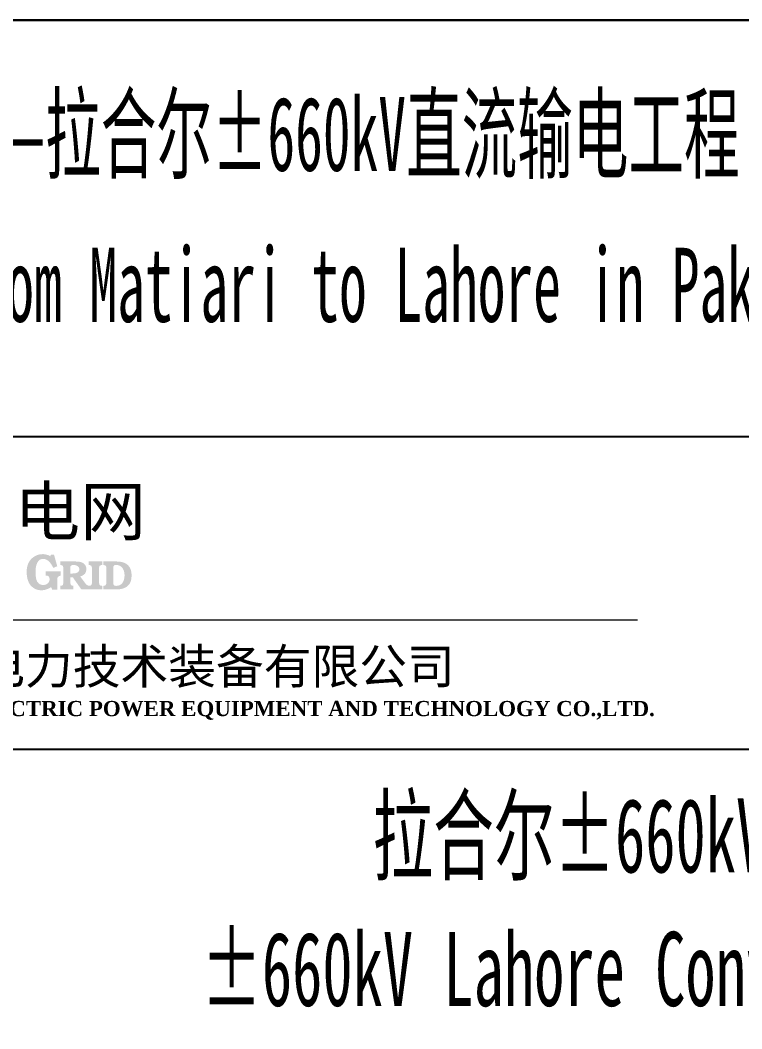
# Model space of a CAD drawing. Header units: millimetres. Extents: x 0 to 420, y 0 to 297.
# Drawn here: x 312.77 to 340.03, y 45.46 to 83.59 of the extents above; entities that cross this region are included whole.
import ezdxf
from ezdxf.enums import TextEntityAlignment as Align

# ---------------------------------------------------------------- set-up
doc = ezdxf.new("R2010")
doc.units = ezdxf.units.MM
doc.layers.add('GPDRAW', color=1, linetype='Continuous')
doc.styles.add('Cad logo ht', font='simhei.ttf')
doc.styles.add('Cad logo times', font='times.ttf')
doc.styles.add('Cad Logo wryh', font='msyh.ttf')
doc.styles.add('ECL', font='SIMFANG_2312.TTF', dxfattribs={"width": 0.7, "height": 3})
doc.styles.add('LXL', font='SIMFANG_2312.TTF', dxfattribs={"width": 0.7, "height": 3})

# ---------------------------------------------------------------- blocks, each defined once
blk = doc.blocks.new('gpdraw')
at = {"color": 2}
blk.add_lwpolyline([(912.308, -4.113), (1041.808, -4.113), (1041.808, -82.7), (912.308, -82.7)], close=True, dxfattribs=at)
blk = doc.blocks.new('*U59')
at = {"linetype": 'Continuous', "lineweight": 0}
h = blk.add_hatch(color=138, dxfattribs=at)
edge = h.paths.add_edge_path()
edge.add_spline(control_points=[(11.212, 4.474), (11.293, 4.453), (11.374, 4.433), (11.454, 4.373)], knot_values=[0.966667, 0.966667, 0.966667, 0.966667, 1, 1, 1, 1], degree=3, periodic=0)
edge.add_spline(control_points=[(11.454, 4.373), (11.515, 4.474), (11.515, 4.474), (11.515, 4.474)], knot_values=[0, 0, 0, 0, 0.033333, 0.033333, 0.033333, 0.033333], degree=3, periodic=0)
edge.add_spline(control_points=[(11.515, 4.474), (11.716, 4.474), (11.716, 4.474), (11.716, 4.474)], knot_values=[0.033333, 0.033333, 0.033333, 0.033333, 0.066667, 0.066667, 0.066667, 0.066667], degree=3, periodic=0)
edge.add_spline(control_points=[(11.716, 4.474), (11.938, 3.688), (11.938, 3.688), (11.938, 3.688)], knot_values=[0.066667, 0.066667, 0.066667, 0.066667, 0.1, 0.1, 0.1, 0.1], degree=3, periodic=0)
edge.add_spline(control_points=[(11.938, 3.688), (11.676, 3.567), (11.676, 3.567), (11.676, 3.567)], knot_values=[0.1, 0.1, 0.1, 0.1, 0.133333, 0.133333, 0.133333, 0.133333], degree=3, periodic=0)
edge.add_spline(control_points=[(11.676, 3.567), (11.555, 3.788), (11.454, 3.95), (11.353, 4.03)], knot_values=[0.133333, 0.133333, 0.133333, 0.133333, 0.166667, 0.166667, 0.166667, 0.166667], degree=3, periodic=0)
edge.add_spline(control_points=[(11.353, 4.03), (11.233, 4.131), (11.112, 4.191), (10.971, 4.191), (10.971, 4.191), (10.809, 4.191), (10.668, 4.111), (10.588, 3.95)], knot_values=[0.166667, 0.166667, 0.166667, 0.166667, 0.2, 0.2, 0.2, 0.2001, 0.233333, 0.233333, 0.233333, 0.233333], degree=3, periodic=0)
edge.add_spline(control_points=[(10.588, 3.95), (10.487, 3.788), (10.447, 3.567), (10.447, 3.285), (10.447, 3.285), (10.447, 3.003), (10.487, 2.781), (10.568, 2.62)], knot_values=[0.233333, 0.233333, 0.233333, 0.233333, 0.266667, 0.266667, 0.266667, 0.266767, 0.3, 0.3, 0.3, 0.3], degree=3, periodic=0)
edge.add_spline(control_points=[(10.568, 2.62), (10.668, 2.479), (10.789, 2.398), (10.971, 2.398), (10.971, 2.398), (11.112, 2.398), (11.212, 2.438), (11.293, 2.519)], knot_values=[0.3, 0.3, 0.3, 0.3, 0.333333, 0.333333, 0.333333, 0.333433, 0.366667, 0.366667, 0.366667, 0.366667], degree=3, periodic=0)
edge.add_spline(control_points=[(11.293, 2.519), (11.374, 2.579), (11.414, 2.68), (11.414, 2.801), (11.414, 2.801), (11.414, 2.882), (11.394, 2.942), (11.353, 2.982)], knot_values=[0.366667, 0.366667, 0.366667, 0.366667, 0.4, 0.4, 0.4, 0.4001, 0.433333, 0.433333, 0.433333, 0.433333], degree=3, periodic=0)
edge.add_spline(control_points=[(11.353, 2.982), (11.313, 3.023), (11.253, 3.043), (11.152, 3.043)], knot_values=[0.433333, 0.433333, 0.433333, 0.433333, 0.466667, 0.466667, 0.466667, 0.466667], degree=3, periodic=0)
edge.add_spline(control_points=[(11.152, 3.043), (11.152, 3.325), (11.152, 3.325), (11.152, 3.325)], knot_values=[0.466667, 0.466667, 0.466667, 0.466667, 0.5, 0.5, 0.5, 0.5], degree=3, periodic=0)
edge.add_spline(control_points=[(11.152, 3.325), (12.18, 3.325), (12.18, 3.325), (12.18, 3.325)], knot_values=[0.5, 0.5, 0.5, 0.5, 0.533333, 0.533333, 0.533333, 0.533333], degree=3, periodic=0)
edge.add_spline(control_points=[(12.18, 3.325), (12.18, 3.043), (12.18, 3.043), (12.18, 3.043)], knot_values=[0.533333, 0.533333, 0.533333, 0.533333, 0.566667, 0.566667, 0.566667, 0.566667], degree=3, periodic=0)
edge.add_spline(control_points=[(12.18, 3.043), (12.079, 3.023), (12.018, 2.982), (11.978, 2.942)], knot_values=[0.566667, 0.566667, 0.566667, 0.566667, 0.6, 0.6, 0.6, 0.6], degree=3, periodic=0)
edge.add_spline(control_points=[(11.978, 2.942), (11.958, 2.902), (11.938, 2.821), (11.938, 2.7), (11.938, 2.7), (11.938, 2.076), (11.938, 2.076), (11.938, 2.076)], knot_values=[0.6, 0.6, 0.6, 0.6, 0.633333, 0.633333, 0.633333, 0.633433, 0.666667, 0.666667, 0.666667, 0.666667], degree=3, periodic=0)
edge.add_spline(control_points=[(11.938, 2.076), (11.595, 2.076), (11.595, 2.076), (11.595, 2.076)], knot_values=[0.666667, 0.666667, 0.666667, 0.666667, 0.7, 0.7, 0.7, 0.7], degree=3, periodic=0)
edge.add_spline(control_points=[(11.595, 2.076), (11.515, 2.257), (11.515, 2.257), (11.515, 2.257)], knot_values=[0.7, 0.7, 0.7, 0.7, 0.733333, 0.733333, 0.733333, 0.733333], degree=3, periodic=0)
edge.add_spline(control_points=[(11.515, 2.257), (11.414, 2.176), (11.313, 2.136), (11.192, 2.096)], knot_values=[0.733333, 0.733333, 0.733333, 0.733333, 0.766667, 0.766667, 0.766667, 0.766667], degree=3, periodic=0)
edge.add_spline(control_points=[(11.192, 2.096), (11.091, 2.056), (10.971, 2.035), (10.85, 2.035), (10.85, 2.035), (10.547, 2.035), (10.306, 2.156), (10.104, 2.378)], knot_values=[0.766667, 0.766667, 0.766667, 0.766667, 0.8, 0.8, 0.8, 0.8001, 0.833333, 0.833333, 0.833333, 0.833333], degree=3, periodic=0)
edge.add_spline(control_points=[(10.104, 2.378), (9.923, 2.62), (9.842, 2.922), (9.842, 3.305), (9.842, 3.305), (9.842, 3.647), (9.943, 3.95), (10.144, 4.171)], knot_values=[0.833333, 0.833333, 0.833333, 0.833333, 0.866667, 0.866667, 0.866667, 0.866767, 0.9, 0.9, 0.9, 0.9], degree=3, periodic=0)
edge.add_spline(control_points=[(10.144, 4.171), (10.366, 4.393), (10.628, 4.514), (10.971, 4.514), (10.971, 4.514), (11.051, 4.514), (11.132, 4.494), (11.212, 4.474)], knot_values=[0.9, 0.9, 0.9, 0.9, 0.933333, 0.933333, 0.933333, 0.933433, 0.966667, 0.966667, 0.966667, 0.966667], degree=3, periodic=0)
h = blk.add_hatch(color=138, dxfattribs=at)
edge = h.paths.add_edge_path()
edge.add_spline(control_points=[(12.139, 4.01), (12.139, 4.01), (12.139, 3.768), (12.139, 3.768)], knot_values=[1, 1, 1, 1, 1.17234, 1.17234, 1.17234, 1.17234], degree=3, periodic=0)
edge.add_spline(control_points=[(12.139, 3.768), (12.22, 3.768), (12.28, 3.748), (12.321, 3.708)], knot_values=[0, 0, 0, 0, 0.043478, 0.043478, 0.043478, 0.043478], degree=3, periodic=0)
edge.add_spline(control_points=[(12.321, 3.708), (12.341, 3.668), (12.361, 3.567), (12.361, 3.426), (12.361, 3.426), (12.361, 2.68), (12.361, 2.68), (12.361, 2.68)], knot_values=[0.043478, 0.043478, 0.043478, 0.043478, 0.086957, 0.086957, 0.086957, 0.087057, 0.130435, 0.130435, 0.130435, 0.130435], degree=3, periodic=0)
edge.add_spline(control_points=[(12.361, 2.68), (12.361, 2.539), (12.341, 2.438), (12.321, 2.398)], knot_values=[0.130435, 0.130435, 0.130435, 0.130435, 0.173913, 0.173913, 0.173913, 0.173913], degree=3, periodic=0)
edge.add_spline(control_points=[(12.321, 2.398), (12.28, 2.358), (12.22, 2.338), (12.139, 2.338)], knot_values=[0.173913, 0.173913, 0.173913, 0.173913, 0.217391, 0.217391, 0.217391, 0.217391], degree=3, periodic=0)
edge.add_spline(control_points=[(12.139, 2.338), (12.139, 2.096), (12.139, 2.096), (12.139, 2.096)], knot_values=[0.217391, 0.217391, 0.217391, 0.217391, 0.26087, 0.26087, 0.26087, 0.26087], degree=3, periodic=0)
edge.add_spline(control_points=[(12.139, 2.096), (13.046, 2.096), (13.046, 2.096), (13.046, 2.096)], knot_values=[0.26087, 0.26087, 0.26087, 0.26087, 0.304348, 0.304348, 0.304348, 0.304348], degree=3, periodic=0)
edge.add_spline(control_points=[(13.046, 2.096), (13.046, 2.338), (13.046, 2.338), (13.046, 2.338)], knot_values=[0.304348, 0.304348, 0.304348, 0.304348, 0.347826, 0.347826, 0.347826, 0.347826], degree=3, periodic=0)
edge.add_spline(control_points=[(13.046, 2.338), (12.965, 2.338), (12.905, 2.358), (12.885, 2.398)], knot_values=[0.347826, 0.347826, 0.347826, 0.347826, 0.391304, 0.391304, 0.391304, 0.391304], degree=3, periodic=0)
edge.add_spline(control_points=[(12.885, 2.398), (12.844, 2.438), (12.824, 2.539), (12.824, 2.68), (12.824, 2.68), (12.824, 2.922), (12.824, 2.922), (12.824, 2.922)], knot_values=[0.391304, 0.391304, 0.391304, 0.391304, 0.434783, 0.434783, 0.434783, 0.434883, 0.478261, 0.478261, 0.478261, 0.478261], degree=3, periodic=0)
edge.add_spline(control_points=[(12.824, 2.922), (13.006, 2.922), (13.006, 2.922), (13.006, 2.922)], knot_values=[0.478261, 0.478261, 0.478261, 0.478261, 0.521739, 0.521739, 0.521739, 0.521739], degree=3, periodic=0)
edge.add_spline(control_points=[(13.006, 2.922), (13.59, 2.096), (13.59, 2.096), (13.59, 2.096)], knot_values=[0.521739, 0.521739, 0.521739, 0.521739, 0.565217, 0.565217, 0.565217, 0.565217], degree=3, periodic=0)
edge.add_spline(control_points=[(13.59, 2.096), (14.174, 2.096), (14.174, 2.096), (14.174, 2.096)], knot_values=[0.565217, 0.565217, 0.565217, 0.565217, 0.608696, 0.608696, 0.608696, 0.608696], degree=3, periodic=0)
edge.add_spline(control_points=[(14.174, 2.096), (14.174, 2.338), (14.174, 2.338), (14.174, 2.338)], knot_values=[0.608696, 0.608696, 0.608696, 0.608696, 0.652174, 0.652174, 0.652174, 0.652174], degree=3, periodic=0)
edge.add_spline(control_points=[(14.174, 2.338), (14.114, 2.338), (14.053, 2.358), (14.013, 2.378)], knot_values=[0.652174, 0.652174, 0.652174, 0.652174, 0.695652, 0.695652, 0.695652, 0.695652], degree=3, periodic=0)
edge.add_spline(control_points=[(14.013, 2.378), (13.953, 2.398), (13.912, 2.438), (13.872, 2.499)], knot_values=[0.695652, 0.695652, 0.695652, 0.695652, 0.73913, 0.73913, 0.73913, 0.73913], degree=3, periodic=0)
edge.add_spline(control_points=[(13.872, 2.499), (13.509, 2.982), (13.509, 2.982), (13.509, 2.982)], knot_values=[0.73913, 0.73913, 0.73913, 0.73913, 0.782609, 0.782609, 0.782609, 0.782609], degree=3, periodic=0)
edge.add_spline(control_points=[(13.509, 2.982), (13.65, 3.023), (13.751, 3.083), (13.832, 3.164)], knot_values=[0.782609, 0.782609, 0.782609, 0.782609, 0.826087, 0.826087, 0.826087, 0.826087], degree=3, periodic=0)
edge.add_spline(control_points=[(13.832, 3.164), (13.892, 3.244), (13.933, 3.365), (13.933, 3.486), (13.933, 3.486), (13.933, 3.668), (13.872, 3.788), (13.731, 3.889)], knot_values=[0.826087, 0.826087, 0.826087, 0.826087, 0.869565, 0.869565, 0.869565, 0.869665, 0.913043, 0.913043, 0.913043, 0.913043], degree=3, periodic=0)
edge.add_spline(control_points=[(13.731, 3.889), (13.61, 3.97), (13.429, 4.01), (13.187, 4.01), (13.187, 4.01), (12.139, 4.01), (12.139, 4.01), (12.139, 4.01)], knot_values=[0.913043, 0.913043, 0.913043, 0.913043, 0.956522, 0.956522, 0.956522, 0.956622, 1, 1, 1, 1], degree=3, periodic=0)
edge = h.paths.add_edge_path(flags=16)
edge.add_spline(control_points=[(12.824, 3.184), (12.824, 3.184), (12.824, 3.527), (12.824, 3.527)], knot_values=[1, 1, 1, 1, 1.24416, 1.24416, 1.24416, 1.24416], degree=3, periodic=0)
edge.add_spline(control_points=[(12.824, 3.527), (12.824, 3.627), (12.844, 3.688), (12.885, 3.728)], knot_values=[0, 0, 0, 0, 0.125, 0.125, 0.125, 0.125], degree=3, periodic=0)
edge.add_spline(control_points=[(12.885, 3.728), (12.905, 3.748), (12.965, 3.768), (13.046, 3.768), (13.046, 3.768), (13.167, 3.768), (13.268, 3.748), (13.328, 3.688)], knot_values=[0.125, 0.125, 0.125, 0.125, 0.25, 0.25, 0.25, 0.2501, 0.375, 0.375, 0.375, 0.375], degree=3, periodic=0)
edge.add_spline(control_points=[(13.328, 3.688), (13.409, 3.647), (13.449, 3.567), (13.449, 3.486), (13.449, 3.486), (13.449, 3.385), (13.409, 3.305), (13.308, 3.244)], knot_values=[0.375, 0.375, 0.375, 0.375, 0.5, 0.5, 0.5, 0.5001, 0.625, 0.625, 0.625, 0.625], degree=3, periodic=0)
edge.add_spline(control_points=[(13.308, 3.244), (13.227, 3.204), (13.106, 3.184), (12.925, 3.184), (12.925, 3.184), (12.905, 3.184), (12.885, 3.184), (12.865, 3.184)], knot_values=[0.625, 0.625, 0.625, 0.625, 0.75, 0.75, 0.75, 0.7501, 0.875, 0.875, 0.875, 0.875], degree=3, periodic=0)
edge.add_spline(control_points=[(12.865, 3.184), (12.865, 3.184), (12.844, 3.184), (12.824, 3.184)], knot_values=[0.875, 0.875, 0.875, 0.875, 1, 1, 1, 1], degree=3, periodic=0)
h = blk.add_hatch(color=138, dxfattribs=at)
edge = h.paths.add_edge_path()
edge.add_spline(control_points=[(14.094, 3.768), (14.094, 3.768), (14.094, 4.01), (14.094, 4.01)], knot_values=[1, 1, 1, 1, 1.17234, 1.17234, 1.17234, 1.17234], degree=3, periodic=0)
edge.add_spline(control_points=[(14.094, 4.01), (15.021, 4.01), (15.021, 4.01), (15.021, 4.01)], knot_values=[0, 0, 0, 0, 0.066667, 0.066667, 0.066667, 0.066667], degree=3, periodic=0)
edge.add_spline(control_points=[(15.021, 4.01), (15.021, 3.768), (15.021, 3.768), (15.021, 3.768)], knot_values=[0.066667, 0.066667, 0.066667, 0.066667, 0.133333, 0.133333, 0.133333, 0.133333], degree=3, periodic=0)
edge.add_spline(control_points=[(15.021, 3.768), (14.94, 3.768), (14.88, 3.748), (14.839, 3.708)], knot_values=[0.133333, 0.133333, 0.133333, 0.133333, 0.2, 0.2, 0.2, 0.2], degree=3, periodic=0)
edge.add_spline(control_points=[(14.839, 3.708), (14.819, 3.668), (14.799, 3.567), (14.799, 3.426), (14.799, 3.426), (14.799, 2.68), (14.799, 2.68), (14.799, 2.68)], knot_values=[0.2, 0.2, 0.2, 0.2, 0.266667, 0.266667, 0.266667, 0.266767, 0.333333, 0.333333, 0.333333, 0.333333], degree=3, periodic=0)
edge.add_spline(control_points=[(14.799, 2.68), (14.799, 2.539), (14.819, 2.438), (14.839, 2.398)], knot_values=[0.333333, 0.333333, 0.333333, 0.333333, 0.4, 0.4, 0.4, 0.4], degree=3, periodic=0)
edge.add_spline(control_points=[(14.839, 2.398), (14.88, 2.358), (14.94, 2.338), (15.021, 2.338)], knot_values=[0.4, 0.4, 0.4, 0.4, 0.466667, 0.466667, 0.466667, 0.466667], degree=3, periodic=0)
edge.add_spline(control_points=[(15.021, 2.338), (15.021, 2.096), (15.021, 2.096), (15.021, 2.096)], knot_values=[0.466667, 0.466667, 0.466667, 0.466667, 0.533333, 0.533333, 0.533333, 0.533333], degree=3, periodic=0)
edge.add_spline(control_points=[(15.021, 2.096), (14.094, 2.096), (14.094, 2.096), (14.094, 2.096)], knot_values=[0.533333, 0.533333, 0.533333, 0.533333, 0.6, 0.6, 0.6, 0.6], degree=3, periodic=0)
edge.add_spline(control_points=[(14.094, 2.096), (14.094, 2.338), (14.094, 2.338), (14.094, 2.338)], knot_values=[0.6, 0.6, 0.6, 0.6, 0.666667, 0.666667, 0.666667, 0.666667], degree=3, periodic=0)
edge.add_spline(control_points=[(14.094, 2.338), (14.195, 2.338), (14.255, 2.358), (14.275, 2.398)], knot_values=[0.666667, 0.666667, 0.666667, 0.666667, 0.733333, 0.733333, 0.733333, 0.733333], degree=3, periodic=0)
edge.add_spline(control_points=[(14.275, 2.398), (14.315, 2.438), (14.315, 2.539), (14.315, 2.68), (14.315, 2.68), (14.315, 3.426), (14.315, 3.426), (14.315, 3.426)], knot_values=[0.733333, 0.733333, 0.733333, 0.733333, 0.8, 0.8, 0.8, 0.8001, 0.866667, 0.866667, 0.866667, 0.866667], degree=3, periodic=0)
edge.add_spline(control_points=[(14.315, 3.426), (14.315, 3.567), (14.315, 3.668), (14.275, 3.708)], knot_values=[0.866667, 0.866667, 0.866667, 0.866667, 0.933333, 0.933333, 0.933333, 0.933333], degree=3, periodic=0)
edge.add_spline(control_points=[(14.275, 3.708), (14.255, 3.748), (14.195, 3.768), (14.094, 3.768)], knot_values=[0.933333, 0.933333, 0.933333, 0.933333, 1, 1, 1, 1], degree=3, periodic=0)
h = blk.add_hatch(color=138, dxfattribs=at)
edge = h.paths.add_edge_path()
edge.add_spline(control_points=[(15.101, 4.01), (15.101, 4.01), (15.101, 3.768), (15.101, 3.768)], knot_values=[1, 1, 1, 1, 1.17234, 1.17234, 1.17234, 1.17234], degree=3, periodic=0)
edge.add_spline(control_points=[(15.101, 3.768), (15.182, 3.768), (15.242, 3.748), (15.262, 3.708)], knot_values=[0, 0, 0, 0, 0.083333, 0.083333, 0.083333, 0.083333], degree=3, periodic=0)
edge.add_spline(control_points=[(15.262, 3.708), (15.303, 3.668), (15.303, 3.587), (15.303, 3.426), (15.303, 3.426), (15.303, 2.68), (15.303, 2.68), (15.303, 2.68)], knot_values=[0.083333, 0.083333, 0.083333, 0.083333, 0.166667, 0.166667, 0.166667, 0.166767, 0.25, 0.25, 0.25, 0.25], degree=3, periodic=0)
edge.add_spline(control_points=[(15.303, 2.68), (15.303, 2.539), (15.303, 2.438), (15.262, 2.398)], knot_values=[0.25, 0.25, 0.25, 0.25, 0.333333, 0.333333, 0.333333, 0.333333], degree=3, periodic=0)
edge.add_spline(control_points=[(15.262, 2.398), (15.242, 2.358), (15.182, 2.338), (15.101, 2.338)], knot_values=[0.333333, 0.333333, 0.333333, 0.333333, 0.416667, 0.416667, 0.416667, 0.416667], degree=3, periodic=0)
edge.add_spline(control_points=[(15.101, 2.338), (15.101, 2.096), (15.101, 2.096), (15.101, 2.096)], knot_values=[0.416667, 0.416667, 0.416667, 0.416667, 0.5, 0.5, 0.5, 0.5], degree=3, periodic=0)
edge.add_spline(control_points=[(15.101, 2.096), (15.988, 2.096), (15.988, 2.096), (15.988, 2.096)], knot_values=[0.5, 0.5, 0.5, 0.5, 0.583333, 0.583333, 0.583333, 0.583333], degree=3, periodic=0)
edge.add_spline(control_points=[(15.988, 2.096), (16.33, 2.096), (16.592, 2.176), (16.774, 2.338)], knot_values=[0.583333, 0.583333, 0.583333, 0.583333, 0.666667, 0.666667, 0.666667, 0.666667], degree=3, periodic=0)
edge.add_spline(control_points=[(16.774, 2.338), (16.955, 2.499), (17.036, 2.741), (17.036, 3.063), (17.036, 3.063), (17.036, 3.365), (16.955, 3.607), (16.774, 3.768)], knot_values=[0.666667, 0.666667, 0.666667, 0.666667, 0.75, 0.75, 0.75, 0.7501, 0.833333, 0.833333, 0.833333, 0.833333], degree=3, periodic=0)
edge.add_spline(control_points=[(16.774, 3.768), (16.592, 3.93), (16.33, 4.01), (15.988, 4.01), (15.988, 4.01), (15.101, 4.01), (15.101, 4.01), (15.101, 4.01)], knot_values=[0.833333, 0.833333, 0.833333, 0.833333, 0.916667, 0.916667, 0.916667, 0.916767, 1, 1, 1, 1], degree=3, periodic=0)
edge = h.paths.add_edge_path(flags=16)
edge.add_spline(control_points=[(15.827, 2.378), (15.786, 2.398), (15.786, 2.459), (15.786, 2.579), (15.786, 2.882), (15.786, 3.223), (15.786, 3.527)], knot_values=[0.875, 0.875, 0.875, 0.875, 1, 1, 1, 1.67502, 1.67502, 1.67502, 1.67502], degree=3, periodic=0)
edge.add_spline(control_points=[(15.786, 3.527), (15.786, 3.647), (15.786, 3.708), (15.827, 3.728)], knot_values=[0, 0, 0, 0, 0.125, 0.125, 0.125, 0.125], degree=3, periodic=0)
edge.add_spline(control_points=[(15.827, 3.728), (15.847, 3.768), (15.907, 3.768), (15.988, 3.768), (15.988, 3.768), (16.149, 3.768), (16.29, 3.708), (16.391, 3.587)], knot_values=[0.125, 0.125, 0.125, 0.125, 0.25, 0.25, 0.25, 0.2501, 0.375, 0.375, 0.375, 0.375], degree=3, periodic=0)
edge.add_spline(control_points=[(16.391, 3.587), (16.492, 3.446), (16.552, 3.285), (16.552, 3.063), (16.552, 3.063), (16.552, 2.821), (16.492, 2.66), (16.391, 2.519)], knot_values=[0.375, 0.375, 0.375, 0.375, 0.5, 0.5, 0.5, 0.5001, 0.625, 0.625, 0.625, 0.625], degree=3, periodic=0)
edge.add_spline(control_points=[(16.391, 2.519), (16.29, 2.398), (16.149, 2.338), (15.988, 2.338), (15.988, 2.338), (15.907, 2.338), (15.847, 2.338), (15.827, 2.378)], knot_values=[0.625, 0.625, 0.625, 0.625, 0.75, 0.75, 0.75, 0.7501, 0.875, 0.875, 0.875, 0.875], degree=3, periodic=0)
at = {"color": 138, "const_width": 0.1}
blk.add_lwpolyline([(51.724, 0), (0, 0)], dxfattribs=at)
at = {"color": 138, "ltscale": 5, "insert": (0, 9.111), "char_height": 3.3, "width": 20.15422, "attachment_point": 1, "style": 'Cad Logo wryh'}
blk.add_mtext('{\\fMicrosoft YaHei|b1|i0|c134|p34;国家电网}', dxfattribs=at)
at = {"color": 138, "width": 55.48155, "attachment_point": 1}
for s, insert, char_height, style in [('{\\fSimHei|b1|i0|c134|p49;中国电力技术装备有限公司}', (-0.096, -1.98), 2.4, 'Cad logo ht'), ('{\\fTimes New Roman|b1|i0|c186|p18;CHINA ELECTRIC POWER EQUIPMENT AND TECHNOLOGY CO.,LTD.}', (-0.121, -5.554), 1.04, 'Cad logo times')]:
    blk.add_mtext(s, dxfattribs=dict(at, insert=insert, char_height=char_height, style=style))
blk = doc.blocks.new('*U64')
at = {"color": 0, "style": 'LXL', "width": 0.6}
for s, p in [('拉合尔±660kV换流站', (-0.671, -0.249)), ('±660kV Lahore Converter Station', (0.272, -5.251))]:
    blk.add_text(s, height=2.8, dxfattribs=at).set_placement(p, align=Align.MIDDLE)
blk = doc.blocks.new('*U67')
at = {"color": 0, "style": 'LXL', "width": 0.55}
for s, p in [('巴基斯坦默蒂亚里—拉合尔±660kV直流输电工程', (-0.624, 2.991)), ('±660kV HVDC Project from Matiari to Lahore in Pakistan', (-1.157, -3.043))]:
    blk.add_text(s, height=2.8, dxfattribs=at).set_placement(p, align=Align.MIDDLE)
blk = doc.blocks.new('XXDAFRAM-CH-HENG-A3')
at = {"layer": 'GPDRAW', "color": 4, "linetype": 'Continuous'}
blk.add_line((415, 83.587), (285.5, 83.587), dxfattribs=at)
blk.add_line((415, 83.587), (285.5, 83.587), dxfattribs=at)
at = {"layer": 'GPDRAW', "color": 1, "linetype": 'Continuous'}
blk.add_line((285.5, 83.587), (415, 83.587), dxfattribs=at)
at = {"layer": 'GPDRAW'}
for p, q in [((415, 67.838), (285.5, 67.838)), ((415, 56.022), (285.5, 56.022))]:
    blk.add_line(p, q, dxfattribs=at)
for name, p in [('*U67', (318.113, 76.334)), ('*U64', (337.625, 53.084))]:
    blk.add_blockref(name, p)
at = {"color": 138, "xscale": 0.5511811665596338, "yscale": 0.5511811665589972, "zscale": 0.5511811665591225}
blk.add_blockref('*U59', (307.586, 60.917), dxfattribs=at)
at = {"linetype": 'Continuous', "style": 'ECL', "width": 0.7}
for tag, height, p in [('DESIGNSTATUS', 2.8, (407.013, 52.286)), ('ENDESIGNSTATUS', 2.8, (407.013, 47.375)), ('O', 2.8, (382.625, 42.422)), ('G', 2.8, (408.525, 42.422)), ('VEREN40', 2.8, (412.842, 42.422)), ('V', 2.8, (378.308, 42.422)), ('N', 2.8, (386.942, 42.422)), ('L', 2.8, (391.258, 42.422)), ('D', 2.8, (399.892, 42.422)), ('W', 2.8, (404.208, 42.422)), ('DWGNAME1', 3, (372.022, 30.89)), ('DWGENAME1', 3, (371.833, 27.226)), ('DWGNAME', 3, (371.833, 27.145)), ('DWGNAME2', 3, (371.833, 23.322)), ('DWGENAME', 3, (371.833, 23.303)), ('DWGENAME2', 3, (372.057, 19.642)), ('DWGNO', 3, (370.72, 8.719)), ('VEREN40', 3, (411.224, 8.719))]:
    blk.add_attdef(tag, text='', height=height, dxfattribs=at).set_placement(p, align=Align.MIDDLE)
at = {"style": 'ECL', "width": 0.7, "flags": 1}
for p in [(321.472, 31.794), (321.472, 26.194), (321.472, 20.594), (321.472, 14.994)]:
    blk.add_attdef('DATE', text='', height=3, dxfattribs=at).set_placement(p, align=Align.MIDDLE)
for tag, p in [('SJ1', (299.889, 28.994)), ('JH', (299.889, 23.394)), ('SH1', (299.889, 17.794)), ('PZ', (299.889, 12.194)), ('BL', (299.889, 5))]:
    blk.add_attdef(tag, p, '', height=3, dxfattribs=at)

msp = doc.modelspace()

# ---------------------------------------------------------------- block references
for name, p in [('XXDAFRAM-CH-HENG-A3', (0, 0)), ('gpdraw', (-626.808, 87.7))]:
    msp.add_blockref(name, p)

doc.saveas('drawing.dxf')
